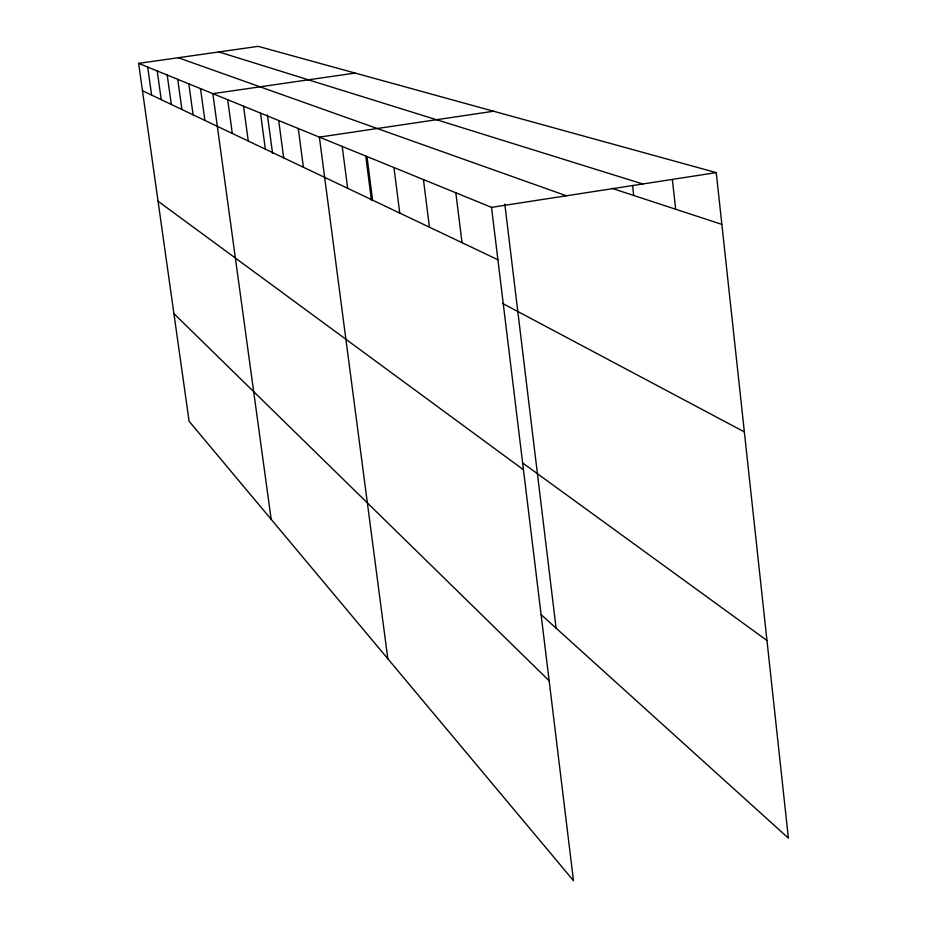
<?xml version="1.0" encoding="UTF-8"?>
<svg xmlns="http://www.w3.org/2000/svg" width="927" height="927" viewBox="0 0 927 927"><rect width="100%" height="100%" fill="white"/><g stroke="black" fill="none" stroke-linecap="round" stroke-linejoin="round"><path stroke-width="1.39" d="M491.53 207.358L573.477 880.65L189.096 421.264L138.61 63.372L491.53 207.358L716.247 172.619L788.39 838.124L541.113 614.624M493.593 111.24L319.375 137.115L387.81 658.749M355.087 73.059L212.851 93.662L271.182 519.363M138.61 63.372L258.204 46.35L716.247 172.619M218.934 51.947L642.793 183.975M611.843 188.308L721.855 224.38M178.274 57.729L566.397 195.782M142.468 90.742L497.915 259.745M502.538 303.396L744.346 431.889M522.619 462.932L766.965 640.499M158.053 201.229L523.465 469.746M173.905 313.593L549.155 680.789M167.219 75.052L171.321 104.461M157.219 70.962L161.228 99.664M147.694 67.08L151.622 95.087M188.83 83.859L193.106 114.809M177.741 79.34L181.935 109.502M227.694 99.722L232.295 133.442M200.51 88.633L204.89 120.417M260.499 113.106L265.354 149.166M243.546 106.188L248.262 141.043M278.703 120.522L283.685 157.88M267.393 114.89L272.561 153.384M298.274 128.505L303.396 167.254M342.202 146.431L347.648 188.297M366.988 156.536L372.584 200.151M365.725 155.759L371.449 200.29M393.963 167.544L399.746 213.071M423.454 179.583L429.433 227.185M455.829 192.793L462.005 242.665M504.821 204.102L556.096 628.158M632.585 185.493L633.709 195.481M672.376 179.653L675.667 209.235"/></g></svg>
